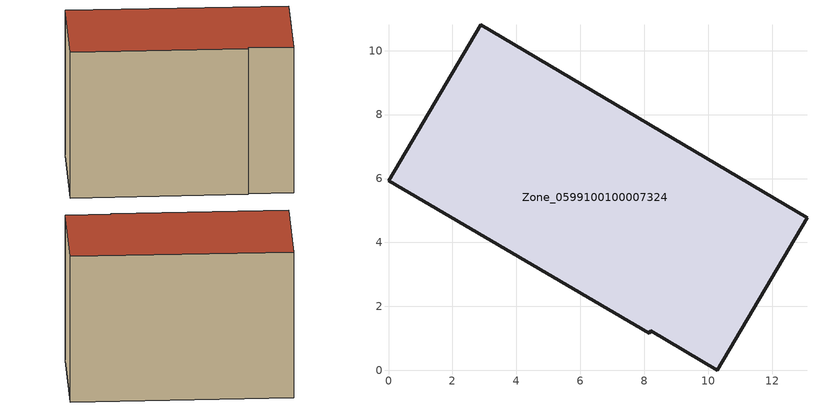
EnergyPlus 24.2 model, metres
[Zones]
Zone_0599100100007324
 floor ground (C_G): 8.21,1.24 8.16,1.15 0,5.93 2.89,10.81 13.09,4.78 10.28,0 z1.65
 wall outside (C_F): 2.89,10.81 0,5.93 8.16,1.15 8.21,1.24 10.28,0 13.09,4.78 2.89,10.81 z1.65:10.07
 roof outside (C_R): 10.28,0 13.09,4.78 2.89,10.81 0,5.93 8.16,1.15 8.21,1.24 z10.07
[BUILDING]
Pand.0599100100007324: North Axis=0; Terrain=City; Loads Convergence Tolerance Value=0.04; Temperature Convergence Tolerance Value=0.4; Solar Distribution=FullExterior; Maximum Number of Warmup Days=25; Minimum Number of Warmup Days=1
[Site:Location]
Rotterdam.The.Hague.AP_ZH_NLD Design_Conditions: Latitude=51.96; Longitude=4.45; Time Zone=1; Elevation=-4.5
[SITE:GROUNDTEMPERATURE:BUILDINGSURFACE]
18, 18, 18, 18, 18, 18, 18, 18, 18, 18, 18, 18
[MATERIAL] Thermal Absorptance=0.9; Solar Absorptance=0.7; Visible Absorptance=0.7
Name | Roughness | Thickness | Conductivity | Density | Specific Heat
G.TC.2006-2014 | MediumSmooth | 0.15 | 0.06 | 540 | 1210
F.TC.2006-2014 | Rough | 0.3 | 0.12 | 1920 | 840
R.TC.2006-2014 | MediumRough | 0.2 | 0.08 | 1500 | 1000
[CONSTRUCTION]
C_G: G.TC.2006-2014
C_F: F.TC.2006-2014
C_R: R.TC.2006-2014
[ZONE]
Zone_0599100100007324: Type=1; Multiplier=1; Ceiling Height=Autocalculate; Volume=Autocalculate; Floor Area=autocalculate; Part of Total Floor Area=Yes
[ZONEINFILTRATION:DESIGNFLOWRATE]
Infil_Zone_0599100100007324: Zone or ZoneList or Space or SpaceList=Zone_0599100100007324; Schedule=AlwaysOn; Design Flow Rate Calculation Method=Flow/Area; Flow Rate per Floor Area=0.0015; Constant Term Coefficient=1; Temperature Term Coefficient=0; Velocity Term Coefficient=0; Velocity Squared Term Coefficient=0
[HVACTEMPLATE:ZONE:IDEALLOADSAIRSYSTEM]
Zone_0599100100007324: Maximum Heating Supply Air Temperature=50; Minimum Cooling Supply Air Temperature=13; Maximum Heating Supply Air Humidity Ratio=0.0156; Minimum Cooling Supply Air Humidity Ratio=0.0077; Heating Limit=NoLimit; Cooling Limit=NoLimit; Dehumidification Control Type=ConstantSensibleHeatRatio; Cooling Sensible Heat Ratio=0.7; Dehumidification Setpoint=60; Humidification Control Type=None; Humidification Setpoint=30; Outdoor Air Method=None; Outdoor Air Flow Rate per Person=0.00944; Outdoor Air Flow Rate per Zone Floor Area=0; Outdoor Air Flow Rate per Zone=0; Demand Controlled Ventilation Type=None; Outdoor Air Economizer Type=NoEconomizer; Heat Recovery Type=None; Sensible Heat Recovery Effectiveness=0.7; Latent Heat Recovery Effectiveness=0.65
[ZONECONTROL:THERMOSTAT]
ThermostatControl_Zone_0599100100007324: Zone or ZoneList=Zone_0599100100007324; Control Type Schedule=DualSetpointControlType; Control 1=Thermostat_Zone_0599100100007324; Temperature Difference Between Cutout And Setpoint=0
[THERMOSTATSETPOINT:DUALSETPOINT]
Thermostat_Zone_0599100100007324: Heating Setpoint Temperature Schedule=HeatingSetpoint_Zone_0599100100007324; Cooling Setpoint Temperature Schedule=CoolingSetpoint_Zone_0599100100007324
[SCHEDULE:COMPACT]
HeatingSetpoint_Zone_0599100100007324: Through: 12/31, For: AllDays, Until: 24:00, 21
CoolingSetpoint_Zone_0599100100007324: Through: 12/31, For: AllDays, Until: 24:00, 24
DualSetpointControlType: Through: 12/31, For: AllDays, Until: 24:00, 4
AlwaysOn: Through: 12/31, For: AllDays, Until: 24:00, 1
